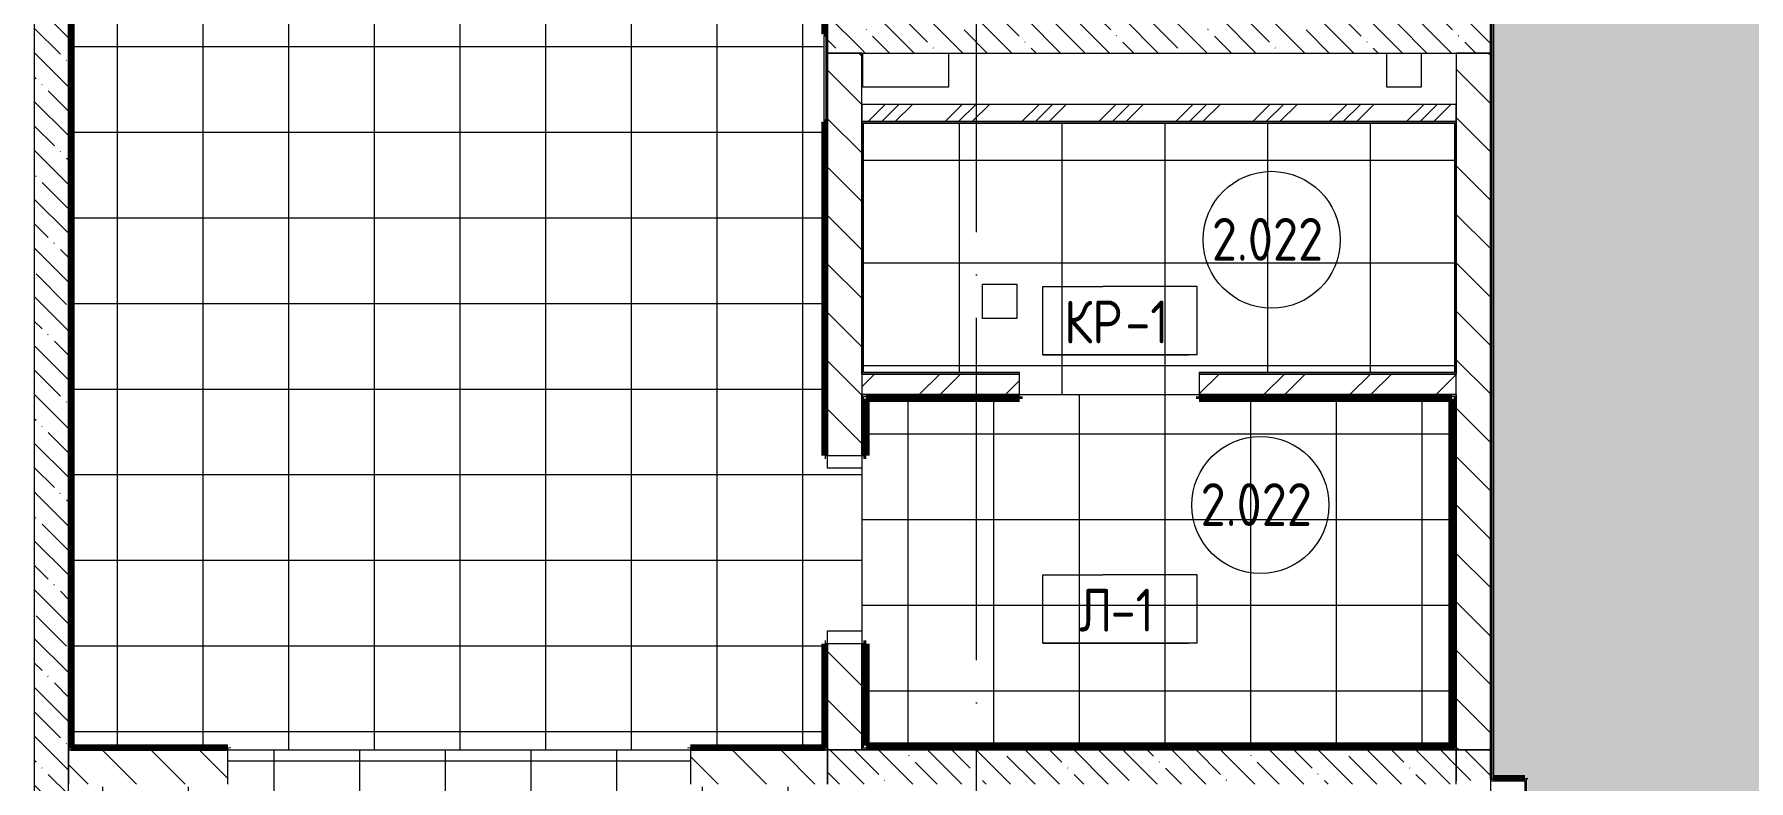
# Model space of a CAD drawing. Header units: millimetres. Extents: x 97 to 214665, y -4577 to 61202.
# Drawn here: x 126798 to 136805, y 45725 to 50085 of the extents above; entities that cross this region are included whole.
import ezdxf

# ---------------------------------------------------------------- set-up
doc = ezdxf.new("R2010")
doc.units = ezdxf.units.MM
doc.linetypes.add('ADSK_Линия сетки', pattern=[2500, 2000, -250, 0, -250])
for name, color, linetype, lineweight in [('A-AREA-____-IDEN', 2, 'Continuous', 20), ('A-FLOR-____-IDEN', 11, 'Continuous', 20), ('A-FLOR-____-OTLN', 192, 'Continuous', 9), ('A-FLOR-____-PATT', 8, 'Continuous', 9), ('A-WALL-____-MCUT', 113, 'Continuous', 9), ('A-WALL-____-PATT', 111, 'Continuous', 9), ('A-WALL-FNSH-MCUT', 113, 'Continuous', 9), ('I-WALL-____-OTLN', 2, 'Continuous', 9), ('S-COLS-____-MCUT', 52, 'Continuous', 9), ('S-COLS-____-OTLN', 52, 'Continuous', 9), ('S-GRID-____-OTLN', 1, 'Continuous', 9)]:
    doc.layers.add(name, color=color, linetype=linetype, lineweight=lineweight)
doc.styles.add('GOST Common', font='GOST_Common.ttf', dxfattribs={"width": 0.9, "height": 250})
pattern_1 = [(135, (0, 0), (-141.42136, -141.42136), [])]
pattern_2 = [(135, (0, 0), (-142.5612, -142.5612), []), (135, (142.56, 0), (-142.5612, -142.5612), [252.016, -50.403, 3.353, -47.05])]

# ---------------------------------------------------------------- blocks, each defined once
blk = doc.blocks.new('0083_СОШ675_АР_R22_rvt-1-О_АИ_ПП_4_200_Целиком')
at = {"layer": 'A-WALL-____-PATT', "lineweight": 5}
h = blk.add_hatch(dxfattribs=at)
h.set_pattern_fill('FP_31', color=10, style=0, pattern_type=2)
h.set_pattern_definition(pattern_2)
h.paths.add_polyline_path([(74130, 49975), (74130, 50375), (73930, 50375), (73930, 49975)])
h.paths.add_polyline_path([(74130, 52015), (74130, 53975), (73930, 53975), (73930, 52015)])
h = blk.add_hatch(dxfattribs=at)
h.set_pattern_fill('FP_31', color=10, style=0, pattern_type=2)
h.set_pattern_definition(pattern_2)
h.paths.add_polyline_path([(69300, 43325), (69500, 43325), (69500, 51375), (69300, 51375), (69300, 44004)])
h = blk.add_hatch(dxfattribs=at)
h.set_pattern_fill('FP_31', color=10, style=0, pattern_type=2)
h.set_pattern_definition(pattern_2)
h.paths.add_polyline_path([(77800, 49975), (77800, 50175), (74130, 50175), (74130, 49975), (77494, 49975)])
h = blk.add_hatch(dxfattribs=at)
h.set_pattern_fill('FP_8', color=10, style=0, pattern_type=2)
h.set_pattern_definition(pattern_1)
h.paths.add_polyline_path([(74112, 45905), (74130, 45905), (74130, 46525), (73930, 46525), (73930, 45905)])
h.paths.add_polyline_path([(73930, 47625), (74130, 47625), (74130, 49975), (73930, 49975), (73930, 49065)])
h = blk.add_hatch(dxfattribs=at)
h.set_pattern_fill('FP_8', color=10, style=0, pattern_type=2)
h.set_pattern_definition(pattern_1)
h.paths.add_polyline_path([(77600, 45905), (77800, 45905), (77800, 49975), (77600, 49975), (77600, 46173)])
h = blk.add_hatch(dxfattribs=at)
h.set_pattern_fill('FP_15', color=10, style=0, pattern_type=2)
h.set_pattern_definition([(45, (0, 0), (-224.5064, 224.5064), []), (45, (79.38, 0), (0, 449.0128), []), (45, (-79.38, 0), (0, 449.0128), [])])
h.paths.add_polyline_path([(77600, 49575), (77600, 49675), (74130, 49675), (74130, 49575), (77494, 49575)])
h = blk.add_hatch(dxfattribs=at)
h.set_pattern_fill('FP_11', color=10, style=0, pattern_type=2)
h.set_pattern_definition([(45, (0, 0), (-251.4472, 251.4472), []), (45, (0, 381), (-251.4472, 251.4472), [])])
h.paths.add_polyline_path([(77600, 47980), (77600, 48100), (76100, 48100), (76100, 47980)])
h.paths.add_polyline_path([(75050, 47980), (75050, 48100), (74130, 48100), (74130, 47980), (74595, 47980)])
h = blk.add_hatch(dxfattribs=at)
h.set_pattern_fill('FP_8', color=10, style=0, pattern_type=2)
h.set_pattern_definition(pattern_1)
h.paths.add_polyline_path([(69763, 45705), (70430, 45705), (70430, 45905), (69500, 45905), (69500, 45705)])
h.paths.add_polyline_path([(73629, 45705), (73930, 45705), (73930, 45905), (73130, 45905), (73130, 45705)])
h = blk.add_hatch(dxfattribs=at)
h.set_pattern_fill('FP_31', color=10, style=0, pattern_type=2)
h.set_pattern_definition(pattern_2)
h.paths.add_polyline_path([(77494, 45705), (77600, 45705), (77600, 45905), (73930, 45905), (73930, 45705), (75561, 45705)])
h = blk.add_hatch(dxfattribs=at)
h.set_pattern_fill('FP_31', color=10, style=0, pattern_type=2)
h.set_pattern_definition(pattern_2)
h.paths.add_polyline_path([(77600, 40175), (77800, 40175), (77800, 45325), (77600, 45325), (77600, 40390)])
h.paths.add_polyline_path([(77600, 45725), (77800, 45725), (77800, 45905), (77600, 45905)])
at = {"layer": 'A-FLOR-____-OTLN', "color": 90}
for p, q in [((74136, 49775), (74136, 49975)), ((74636, 49975), (74636, 49775)), ((77195, 49775), (77195, 49975)), ((77395, 49975), (77395, 49775)), ((74636, 49775), (74136, 49775)), ((77395, 49775), (77195, 49775))]:
    blk.add_line(p, q, dxfattribs=at)
at = {"layer": 'A-WALL-____-MCUT', "color": 50, "lineweight": 13}
for p, q in [((69300, 51375), (69300, 43325)), ((69500, 43325), (69500, 51375)), ((73930, 50375), (73930, 49975)), ((77800, 49975), (77800, 50175)), ((73930, 49975), (73930, 47625)), ((74130, 49975), (73930, 49975)), ((73930, 49975), (74130, 49975)), ((74130, 48100), (74130, 49975)), ((74130, 49975), (77800, 49975)), ((77800, 49975), (77600, 49975)), ((77600, 49975), (77600, 48100)), ((77800, 45905), (77800, 49975)), ((77600, 49675), (74130, 49675)), ((74130, 49675), (74130, 49575)), ((77600, 49575), (77600, 49675)), ((74130, 49575), (77600, 49575)), ((75050, 48100), (74130, 48100)), ((75050, 47980), (75050, 48100)), ((77600, 48100), (76100, 48100)), ((76100, 48100), (76100, 47980)), ((74130, 47625), (74130, 47980)), ((74130, 47980), (75050, 47980)), ((76100, 47980), (77600, 47980)), ((77600, 47980), (77600, 45905)), ((73930, 47625), (74130, 47625)), ((73930, 46525), (73930, 45905)), ((74130, 46525), (73930, 46525)), ((74130, 45905), (74130, 46525)), ((70430, 45905), (69500, 45905)), ((69500, 45905), (69500, 45705)), ((70430, 45705), (70430, 45905)), ((73930, 45905), (73130, 45905)), ((73130, 45905), (73130, 45705)), ((73930, 45905), (74130, 45905)), ((77600, 45905), (73930, 45905)), ((73930, 45905), (73930, 45705)), ((73930, 45705), (73930, 45905)), ((77600, 45905), (77800, 45905)), ((77800, 45905), (77600, 45905)), ((77600, 45905), (77600, 45725)), ((77600, 45705), (77600, 45905)), ((77800, 45735), (77800, 45905)), ((77800, 45905), (77800, 45735)), ((77800, 45735), (77800, 45725))]:
    blk.add_line(p, q, dxfattribs=at)
at = {"layer": 'A-WALL-____-MCUT', "color": 10, "lineweight": 5}
for p, q in [((74130, 48100), (74130, 47980)), ((77600, 47980), (77600, 48100)), ((77800, 45735), (77820, 45735))]:
    blk.add_line(p, q, dxfattribs=at)
at = {"layer": 'A-WALL-FNSH-MCUT', "color": 90}
for p, q in [((77800, 51475), (77800, 45905)), ((77820, 45735), (77820, 51465)), ((78000, 45735), (77820, 45735)), ((78010, 45735), (78000, 45735)), ((78010, 45325), (78010, 45735)), ((77800, 45725), (78000, 45725)), ((78000, 45725), (78000, 45325))]:
    blk.add_line(p, q, dxfattribs=at)
blk = doc.blocks.new('BSC_Колонна _Прямоугольная - ПР-1_Профиль торцевой для плитки-3477160-О_АИ_ПП_4_200_Целиком')
at = {"layer": 'S-COLS-____-MCUT'}
for p, q in [((5, 5), (-5, 5)), ((-5, 5), (-5, -5)), ((5, -5), (5, 5)), ((-5, -5), (5, -5))]:
    blk.add_line(p, q, dxfattribs=at)
blk = doc.blocks.new('ADSK_Марка_Перекрытие - Типоразмер_ADSK_Марка-158127-О_АИ_ПП_4_200_Целиком')
at = {"layer": 'A-FLOR-____-IDEN'}
for p, q in [((-4.5, 4), (-1, 4)), ((-4.5, 0), (-4.5, 4)), ((4.5, 4), (-1, 4)), ((4.5, 0), (4.5, 4)), ((4.5, 0), (-4.5, 0)), ((-4.5, 0), (4, 0))]:
    blk.add_line(p, q, dxfattribs=at)
blk = doc.blocks.new('ADSK_Марка_Помещение_ОдноЗначение - Номер-159740-О_АИ_ПП_4_200_Целиком')
at = {"layer": 'A-AREA-____-IDEN'}
blk.add_circle((0, 0), 4, dxfattribs=at)

msp = doc.modelspace()

# ---------------------------------------------------------------- hatches: boundary and pattern name
at = {"layer": 'A-FLOR-____-PATT'}
h = msp.add_hatch(dxfattribs=at)
h.set_pattern_fill('FP_221', color=256, style=0, pattern_type=2)
h.set_pattern_definition([(0, (57591.08, 0), (0, 254), [68.059, -371.882]), (60, (57718.08, 34.03), (-219.97045, 127), [68.059, -371.882]), (120, (57752.11, 161.03), (-219.97045, -127), [68.059, -371.882]), (30, (57659.14, 0), (-5e-05, 508.0001), [68.059, -439.941]), (30, (57532.14, 219.97), (-5e-05, 508.0001), [68.059, -439.941]), (150, (57591.1, 0), (-439.941, -254.0001), [68.059, -439.941]), (150, (57718.1, 219.97), (-439.941, -254.0001), [68.059, -439.941]), (90, (57752.1, 92.97), (-439.941, 254), [68.059, -439.941]), (90, (57498.1, 92.97), (-439.941, 254), [68.059, -439.941])])
h.paths.add_polyline_path([(163548.114412, 39775.022458), (165448.114412, 39775.023044), (165448.114412, 39995.023044), (166183.16026, 39995.023044), (166183.16026, 40174.999414), (166188.114412, 40175), (166188.16026, 40185), (166198.16026, 40185), (166198.697092, 40190), (166378.114412, 40190), (166378.114412, 45310), (166198.114412, 45310), (166198.114412, 45315), (166188.114412, 45315), (166188.114412, 45325), (166183.114412, 45324.999414), (166183.114412, 45724.999414), (166188.114412, 45724.999414), (166188.114412, 45734.999414), (166198.114412, 45734.999414), (166198.114412, 45739.999414), (166378.114412, 45739.999414), (166378.114412, 51460), (166198.114412, 51460), (166198.114412, 51465), (166188.114412, 51465), (166188.114412, 51475), (166183.114412, 51475), (166183.114412, 51874.999414), (166188.114412, 51875), (166188.114412, 51885), (166198.114412, 51885), (166198.592518, 51890), (166378.114412, 51890), (166378.114412, 55524.999414), (166398.114412, 55525.00021), (166398.114412, 57724.999414), (166378.114412, 57724.999414), (166378.114412, 58310), (166198.09249, 58310), (166198.09249, 58315), (166188.09249, 58315), (166188.09249, 58325), (166183.09249, 58325), (166183.09249, 58755), (162763.114412, 58755), (162763.114412, 58275), (162758.114412, 58274.657531), (162758.114412, 58265.000586), (162748.114412, 58265.000586), (162748.114412, 58260.000586), (162248.114412, 58260.000586), (162248.114412, 58265.000586), (162238.114412, 58265.000586), (162238.114412, 58275.000586), (162233.114412, 58275), (162233.114412, 58755), (156963.114412, 58755), (156963.114412, 58275.000586), (156958.114412, 58275.000586), (156958.114412, 58265.000586), (156948.114412, 58265.000586), (156947.69308, 58260.000586), (156448.114412, 58260.000586), (156448.114412, 58265.000586), (156438.114412, 58265.000586), (156438.114412, 58275.000586), (156433.114412, 58275), (156433.114412, 58755), (151163.114412, 58755), (151163.114412, 58275), (151158.114412, 58275), (151158.114412, 58265), (151148.114412, 58265), (151148.114412, 58260), (150648.114412, 58260), (150648.114412, 58265), (150638.114412, 58265.000586), (150638.114412, 58275), (150633.114412, 58275), (150633.114412, 58755), (145363.114412, 58755), (145363.114412, 58275), (145358.114412, 58275), (145358.114412, 58265), (145348.114412, 58265), (145348.114412, 58260), (144848.114412, 58260), (144848.114412, 58265), (144838.114412, 58265.942428), (144838.114412, 58275), (144833.114412, 58275), (144833.114412, 58755), (139563.114412, 58755), (139563.114412, 58275.000586), (139558.114412, 58275.000586), (139558.114412, 58265.000586), (139548.114412, 58265.000586), (139548.114412, 58260.000586), (139048.114412, 58260.000586), (139048.114412, 58265.000586), (139038.114412, 58265.000586), (139038.114412, 58275.000586), (139033.114412, 58275.211268), (139033.114412, 58755), (135513.114412, 58755), (135513.114412, 58325.000586), (135508.114412, 58324.859155), (135508.114412, 58315), (135498.114412, 58315), (135497.649263, 58310.000586), (135313.09249, 58310.000586), (135313.09249, 51890), (135498.114412, 51890), (135498.114412, 51885), (135508.114412, 51885), (135508.114412, 51875), (135513.114412, 51874.999414), (135513.114412, 51474.999414), (135508.114412, 51474.999414), (135508.114412, 51464.999414), (135498.114412, 51464.999414), (135498.114412, 51459.999414), (135318.09249, 51459.999414), (135318.09249, 45739.999414), (135498.114412, 45739.999414), (135498.114412, 45735), (135508.114412, 45735), (135508.114412, 45724.999414), (135513.114412, 45724.999414), (135513.114412, 45324.999414), (135508.114412, 45324.999414), (135508.114412, 45314.999414), (135498.114412, 45314.999414), (135498.114412, 45309.999414), (135313.114412, 45309.999414), (135313.114412, 40189.999414), (135498.114412, 40189.999414), (135498.114412, 40185), (135508.114412, 40184.999414), (135508.114412, 40175), (135513.114412, 40174.999414), (135513.114412, 39995.023044), (136517.114412, 39995.023044), (136517.114412, 39775.023044), (138717.114412, 39775.023044), (138717.114412, 39995.023044), (139033.114412, 39995.023044), (139033.114412, 40475), (139038.114412, 40475.000586), (139038.114412, 40485.000586), (139048.114412, 40485.000586), (139048.114412, 40490.000586), (139548.114412, 40490.000586), (139548.114412, 40485.000586), (139558.114412, 40485), (139558.114412, 40475.000586), (139563.114412, 40475), (139563.114412, 39995.023044), (144833.114412, 39995.023044), (144833.114412, 40475), (144838.114412, 40475.000586), (144838.114412, 40485.000586), (144848.114412, 40485.000586), (144848.114412, 40490.000586), (145348.114412, 40490.000586), (145348.114412, 40485.000586), (145358.114412, 40485.000586), (145358.114412, 40475.000586), (145363.114412, 40475), (145363.114412, 39995.023044), (150633.114412, 39995.023044), (150633.114412, 40475), (150638.114412, 40475), (150638.114412, 40485), (150648.114412, 40485), (150648.114412, 40490), (151148.114412, 40490), (151148.114412, 40485), (151158.114412, 40485), (151158.114412, 40475), (151163.114412, 40475), (151163.114412, 39995.023044), (156433.114412, 39995.023044), (156433.114412, 40475), (156438.114412, 40475.000586), (156438.114412, 40485.000586), (156448.114412, 40485.000586), (156448.535777, 40490.000586), (156948.114412, 40490.000586), (156948.114412, 40485.000586), (156958.114412, 40484.153413), (156958.114412, 40475.000586), (156963.114412, 40475), (156963.114412, 39995.023044), (162233.114412, 39995.023044), (162233.114412, 40475), (162238.114412, 40475.000586), (162238.114412, 40485.000586), (162248.114412, 40485.000586), (162248.114412, 40490), (162748.114412, 40490), (162748.143717, 40485.000586), (162758.114412, 40485), (162758.114412, 40475.000586), (162763.114412, 40475), (162763.114412, 39995.023044), (163248.114412, 39995.023044), (163248.128771, 39975.022458), (163548.113474, 39975.023044)])
h.paths.add_polyline_path([(135298.09249, 40185), (135298.114412, 40185.52573), (135298.09249, 40185.526883)])
h.paths.add_polyline_path([(166398.114412, 45724.999414), (166398.143983, 45724.999414), (166398.143983, 46044.998828), (166598.143983, 46044.998828), (166598.143983, 48184.998828), (166398.140504, 48184.998828), (166398.114412, 45734.999414)])
h.paths.add_polyline_path([(166198.09249, 58325), (166198.114412, 58325.021922), (166198.09249, 58325.005722)])
h = msp.add_hatch(dxfattribs=at)
h.set_pattern_fill('FP_213', color=256, style=0, pattern_type=2)
h.set_pattern_definition([(270, (129283.1, 49512.5), (500, 3e-14), []), (0, (129283.1, 49512.5), (0, 500), [])])
h.paths.add_polyline_path([(130628.114412, 45905), (130628.114412, 45920), (131413.114412, 45920), (131413.114412, 46524.999156), (131428.114412, 46524.999156), (131428.114412, 46599.999156), (131628.114412, 46599.999156), (131628.114412, 47549.999156), (131428.114412, 47549.999156), (131428.114412, 47624.999156), (131413.114412, 47624.999156), (131413.114412, 49578.105995), (131408.114412, 49578.105995), (131408.114412, 50079.85276), (131413.114412, 50079.85276), (131413.114412, 50370.000586), (131428.114412, 50370.000586), (131428.114412, 50375.000586), (131628.114412, 50375.000586), (131628.114412, 52015.000586), (131428.114412, 52015.000586), (131427.653739, 52020.000586), (131413.114412, 52020.000586), (131413.114412, 54985.000001), (131153.09249, 54985.000001), (131153.09249, 54990.000001), (131143.09249, 54990.000001), (131143.09249, 55000.000001), (131138.09249, 55000.000001), (131138.09249, 55350.000001), (131143.09249, 55350.000001), (131143.09249, 55360.000001), (131153.09249, 55360.000001), (131153.09249, 55365.000001), (131413.114412, 55365.000001), (131413.114412, 58359.999414), (127013.114412, 58359.999414), (127013.114412, 54675), (127008.114412, 54675), (127008.114412, 54665), (126998.114412, 54665), (126997.205321, 54660), (126798.114412, 54660), (126799.023503, 51389.999414), (126998.114412, 51389.999414), (126998.114412, 51384.999414), (127008.114412, 51384.999414), (127008.114412, 51374.999414), (127013.114412, 51374.999414), (127013.114412, 45920), (127928.114412, 45920), (127928.114412, 45905), (129194.06406, 45905)])
h = msp.add_hatch(dxfattribs=at)
h.set_pattern_fill('FP_186', color=256, style=0, pattern_type=2)
h.set_pattern_definition([(180, (133398.1, 49350), (-7e-14, -600), []), (270, (133398.1, 49350), (600, 4e-14), [])])
h.paths.add_polyline_path([(133598.114412, 47979.999414), (133598.114412, 48109.999414), (135088.09249, 48109.999414), (135088.09249, 49565), (131638.114412, 49564.510056), (131638.114412, 48109.999414), (132548.114412, 48109.999414), (132548.114412, 47979.999414), (133059.476908, 47979.999414)])
h.paths.add_polyline_path([(132333.74368, 48425), (132333.74368, 48625), (132533.74368, 48625), (132533.74368, 48425)])
h = msp.add_hatch(dxfattribs=at)
h.set_pattern_fill('FP_198', color=256, style=0, pattern_type=2)
h.set_pattern_definition([(90, (133398.1, 47750), (-500, 3e-14), []), (180, (133398.1, 47750), (-6e-14, -500), [])])
h.paths.add_polyline_path([(135073.09249, 45930), (135073.09249, 47954.999414), (133598.114412, 47954.999414), (133598.114412, 47979.999414), (132548.114412, 47979.999414), (132548.114412, 47954.999414), (131653.114412, 47954.999414), (131653.114412, 47624.999156), (131628.114412, 47624.999156), (131628.114412, 46524.999156), (131653.114412, 46524.999156), (131653.114412, 45930), (134992.183332, 45930)])
h.paths.add_polyline_path([(135073.09249, 45915), (135088.09249, 45915), (135088.09249, 45930), (135073.09249, 45930)])
h = msp.add_hatch(dxfattribs=at)
h.set_pattern_fill('FP_215', color=256, style=0, pattern_type=2)
h.set_pattern_definition([(0, (146697.5, 40839.97), (0, 500), []), (90, (146697.5, 40839.97), (-500, 3e-14), [])])
h.paths.add_polyline_path([(134992.183332, 35645), (135298.114412, 35645), (135298.114412, 35695), (135313.114412, 35695), (135313.114412, 36425.000586), (135318.114412, 36425.000586), (135318.114412, 36435.000586), (135328.114412, 36435.000586), (135328.114412, 36440.000586), (144983.114412, 36440.000586), (144983.114412, 39760.023044), (138678.114412, 39760.023044), (138678.114412, 39775.023044), (136618.114412, 39775.023044), (136618.114412, 39760.023044), (131428.114412, 39760.023044), (131428.114412, 39765.023044), (131418.114412, 39765.023044), (131418.114412, 39775.023044), (131413.114412, 39775.023044), (131413.114412, 41999.999414), (131628.114412, 42000), (131628.114412, 43499.999414), (131413.114412, 43499.999414), (131413.114412, 45690), (130628.114412, 45690), (130628.114412, 45905), (127928.114412, 45905), (127928.114412, 45690), (127188.094248, 45690), (127188.094248, 45369.173212), (127183.094248, 45369.173212), (127183.094248, 45359.173212), (127173.094248, 45359.173212), (127172.588933, 45354.173212), (127013.114412, 45354.173212), (127013.114412, 40190), (127198.114412, 40190), (127198.114412, 40185), (127208.114412, 40185), (127208.114412, 40175), (127213.114412, 40174.999414), (127213.114412, 39775.000082), (127208.114412, 39774.999414), (127208.114412, 39764.999414), (127198.114412, 39764.999414), (127198.114412, 39759.999414), (127013.114412, 39759.999414), (127013.114412, 35989.999414), (127198.114412, 35989.999414), (127198.114412, 35984.999414), (127208.114412, 35984.999414), (127208.114412, 35974.999414), (127213.114412, 35973.916644), (127213.114412, 35789.940333), (127308.114412, 35789.940333), (127308.114412, 35774.940333), (129808.114412, 35774.940333), (129808.114412, 35789.940333), (129953.114412, 35789.940333), (129953.114412, 36194.940333), (129958.114412, 36194.940333), (129958.114412, 36204.940333), (129968.114412, 36204.940333), (129968.114412, 36209.940333), (133798.114412, 36209.940333), (133798.114412, 36204.940333), (133808.114412, 36204.940333), (133808.114412, 36194.940333), (133813.114412, 36194.940333), (133813.114412, 35660), (133898.114412, 35660), (133898.114412, 35645)])
at = {"layer": 'A-WALL-____-PATT'}
for points in [[(135298.114412, 45734.999414), (135308.114412, 45734.999414), (135308.114412, 51474.999414), (135298.114412, 51474.999414), (135298.114412, 46173.041998)], [(126998.114412, 45915), (127008.114412, 45915), (127008.114412, 51384.999414), (126998.114412, 51384.999414), (126998.114412, 46173.041998)], [(131638.114412, 49565), (135088.09249, 49565), (135088.09249, 49575), (131628.114412, 49575), (131628.114412, 49565)], [(131638.114412, 48099.999414), (131638.114412, 49565), (131628.114412, 49565), (131628.114412, 48099.999414)], [(135088.09249, 48109.999414), (135098.09249, 48109.999414), (135098.09249, 49575), (135088.09249, 49575), (135088.09249, 49064.625472)], [(135098.09249, 45905), (135098.09249, 47969.999414), (135088.09249, 47969.999414), (135088.09249, 45905)], [(133059.476908, 45905), (135088.09249, 45905), (135088.09249, 45915), (131628.114412, 45915), (131628.114412, 45905), (132093.123696, 45905)], [(135498.114412, 45724.999414), (135498.114412, 45734.999414), (135298.114412, 45734.999414), (135298.114412, 45724.999414), (135475.359938, 45724.999414)], [(135498.114412, 45324.999414), (135508.114412, 45324.999414), (135508.114412, 45734.999414), (135498.114412, 45734.999414), (135498.114412, 45450.14613)]]:
    msp.add_hatch(color=7, dxfattribs=at).paths.add_polyline_path(points)
h = msp.add_hatch(color=7, dxfattribs=at)
h.paths.add_polyline_path([(131428.114412, 45915), (131428.114412, 46524.999156), (131418.114412, 46524.999156), (131418.114412, 45915)])
h.paths.add_polyline_path([(131428.114412, 47624.999156), (131428.114412, 50170), (131418.114412, 50170), (131418.114412, 50084.85276), (131423.114412, 50084.85276), (131423.114412, 50074.85276), (131418.114412, 50074.85276), (131418.114412, 49583.105995), (131423.114412, 49583.105995), (131423.114412, 49573.105995), (131418.114412, 49573.105995), (131418.114412, 47624.999156)])
h = msp.add_hatch(color=7, dxfattribs=at)
h.paths.add_polyline_path([(135098.09249, 48099.999414), (135098.09249, 48109.999414), (133598.114412, 48109.999414), (133598.114412, 48099.999414)])
h.paths.add_polyline_path([(132093.123696, 48099.999414), (132548.114412, 48099.999414), (132548.114412, 48109.999414), (131638.114412, 48109.999414), (131638.114412, 48099.999414)])
h = msp.add_hatch(color=7, dxfattribs=at)
h.paths.add_polyline_path([(131638.114412, 45915), (131638.114412, 46524.999156), (131628.114412, 46524.999156), (131628.114412, 45915)])
h.paths.add_polyline_path([(131628.114412, 47624.999156), (131638.114412, 47624.999156), (131638.114412, 47979.999414), (131628.114412, 47979.999414)])
h = msp.add_hatch(color=7, dxfattribs=at)
h.paths.add_polyline_path([(135098.09249, 47969.999414), (135098.09249, 47979.999414), (133598.114412, 47979.999414), (133598.114412, 47969.999414), (135088.09249, 47969.999414)])
h.paths.add_polyline_path([(132548.114412, 47969.999414), (132548.114412, 47979.999414), (131638.114412, 47979.999414), (131638.114412, 47969.999414), (132093.123696, 47969.999414)])
h = msp.add_hatch(color=7, dxfattribs=at)
h.paths.add_polyline_path([(130628.114412, 45905), (131428.114412, 45905), (131428.114412, 45915), (130628.114412, 45915)])
h.paths.add_polyline_path([(126998.114412, 45905), (127928.114412, 45905), (127928.114412, 45915), (126998.114412, 45915)])

# ---------------------------------------------------------------- linework, layer by layer
at = {"layer": 'A-FLOR-____-OTLN'}
for p, q in [((132333.74368, 48425), (132333.74368, 48625)), ((132333.74368, 48625), (132533.74368, 48625)), ((132533.74368, 48625), (132533.74368, 48425)), ((132533.74368, 48425), (132333.74368, 48425)), ((132548.114412, 47979.999414), (133598.114412, 47979.999414)), ((131428.114412, 47549.999156), (131428.114412, 47624.999156)), ((131628.114412, 47549.999156), (131428.114412, 47549.999156)), ((131628.114412, 47624.999156), (131628.114412, 46524.999156)), ((131428.114412, 46524.999156), (131428.114412, 46599.999156)), ((131428.114412, 46599.999156), (131628.114412, 46599.999156)), ((127928.114412, 45905), (130628.114412, 45905))]:
    msp.add_line(p, q, dxfattribs=at)
at = {"layer": 'A-WALL-____-MCUT', "color": 7}
for p, q in [((135298.114412, 51474.999414), (135298.114412, 45724.999414)), ((135308.114412, 45734.999414), (135308.114412, 51464.999414)), ((126998.114412, 51374.999414), (126998.114412, 45905)), ((127008.114412, 45915), (127008.114412, 51384.999414)), ((131418.114412, 50370.000586), (131418.114412, 50084.85276)), ((131428.114412, 47624.999156), (131428.114412, 50370.000586)), ((131418.114412, 50074.85276), (131418.114412, 49583.105995)), ((131418.114412, 49573.105995), (131418.114412, 47624.999156)), ((131628.114412, 47979.999414), (131628.114412, 47624.999156)), ((132548.114412, 47979.999414), (131628.114412, 47979.999414)), ((131638.114412, 47624.999156), (131638.114412, 47969.999414)), ((131638.114412, 47969.999414), (132548.114412, 47969.999414)), ((132548.114412, 47969.999414), (132548.114412, 47979.999414)), ((135098.09249, 47979.999414), (133598.114412, 47979.999414)), ((133598.114412, 47979.999414), (133598.114412, 47969.999414)), ((133598.114412, 47969.999414), (135088.09249, 47969.999414)), ((135088.09249, 47969.999414), (135088.09249, 45915)), ((135098.09249, 45905), (135098.09249, 47979.999414)), ((131418.114412, 47624.999156), (131428.114412, 47624.999156)), ((131628.114412, 47624.999156), (131638.114412, 47624.999156)), ((131418.114412, 46524.999156), (131418.114412, 45915)), ((131428.114412, 46524.999156), (131418.114412, 46524.999156)), ((131428.114412, 45905), (131428.114412, 46524.999156)), ((131628.114412, 46524.999156), (131628.114412, 45905)), ((131638.114412, 46524.999156), (131628.114412, 46524.999156)), ((131638.114412, 45915), (131638.114412, 46524.999156)), ((126998.114412, 45905), (127928.114412, 45905)), ((127928.114412, 45915), (127008.114412, 45915)), ((127928.114412, 45905), (127928.114412, 45915)), ((131418.114412, 45915), (130628.114412, 45915)), ((130628.114412, 45915), (130628.114412, 45905)), ((130628.114412, 45905), (131428.114412, 45905)), ((131628.114412, 45905), (135098.09249, 45905)), ((135088.09249, 45915), (131638.114412, 45915)), ((135508.114412, 45734.999414), (135308.114412, 45734.999414)), ((135508.114412, 45314.999414), (135508.114412, 45734.999414))]:
    msp.add_line(p, q, dxfattribs=at)
at = {"layer": 'A-WALL-FNSH-MCUT', "color": 7}
for p, q in [((135098.09249, 49575), (131628.114412, 49575)), ((131628.114412, 49575), (131628.114412, 48099.999414)), ((131638.114412, 49565), (135088.09249, 49565)), ((131638.114412, 48109.999414), (131638.114412, 49565)), ((135088.09249, 49565), (135088.09249, 48109.999414)), ((135098.09249, 48099.999414), (135098.09249, 49575)), ((131628.114412, 48099.999414), (132548.114412, 48099.999414)), ((132548.114412, 48109.999414), (131638.114412, 48109.999414)), ((132548.114412, 48099.999414), (132548.114412, 48109.999414)), ((135088.09249, 48109.999414), (133598.114412, 48109.999414)), ((133598.114412, 48109.999414), (133598.114412, 48099.999414)), ((133598.114412, 48099.999414), (135098.09249, 48099.999414))]:
    msp.add_line(p, q, dxfattribs=at)
at = {"layer": 'I-WALL-____-OTLN', "color": 5, "lineweight": 90}
for p, q in [((127013.114412, 51374.999414), (127013.114412, 45920)), ((131413.114412, 50084.85276), (131413.114412, 50370.000586)), ((131413.114412, 47624.999156), (131413.114412, 49573.105995)), ((131653.114412, 47954.999414), (131653.114412, 47624.999156)), ((132548.114412, 47954.999414), (131653.114412, 47954.999414)), ((132548.114412, 47954.999414), (132548.114412, 47969.999414)), ((133598.114412, 47969.999414), (133598.114412, 47954.999414)), ((135073.09249, 47954.999414), (133598.114412, 47954.999414)), ((135073.09249, 45915), (135073.09249, 47954.999414)), ((131413.114412, 47624.999156), (131418.114412, 47624.999156)), ((131638.114412, 47624.999156), (131653.114412, 47624.999156)), ((131413.114412, 45920), (131413.114412, 46524.999156)), ((131418.114412, 46524.999156), (131413.114412, 46524.999156)), ((131653.114412, 46524.999156), (131638.114412, 46524.999156)), ((131653.114412, 46524.999156), (131653.114412, 45930)), ((127013.114412, 45920), (127928.114412, 45920)), ((127928.114412, 45915), (127928.114412, 45920)), ((130628.114412, 45920), (131413.114412, 45920)), ((130628.114412, 45920), (130628.114412, 45915)), ((131653.114412, 45930), (135088.09249, 45930)), ((135318.09249, 45739.999414), (135498.114412, 45739.999414)), ((135498.114412, 45735), (135498.114412, 45739.999414))]:
    msp.add_line(p, q, dxfattribs=at)
at = {"layer": 'I-WALL-____-OTLN'}
for p, q in [((131408.114412, 49578.105995), (131408.114412, 50079.85276)), ((131413.114412, 50079.85276), (131408.114412, 50079.85276)), ((131413.114412, 49578.105995), (131408.114412, 49578.105995))]:
    msp.add_line(p, q, dxfattribs=at)
at = {"layer": 'S-GRID-____-OTLN', "linetype": 'ADSK_Линия сетки'}
for p, q in [((132298.114412, -3572.657751), (132298.114412, 61202.00513)), ((135298.114412, 61202.00513), (135298.114412, -3758.83936)), ((126998.114412, -2302.657751), (126998.114412, 60644.999414))]:
    msp.add_line(p, q, dxfattribs=at)

# ---------------------------------------------------------------- block references
at = {"color": 250, "lineweight": 5}
msp.add_blockref('0083_СОШ675_АР_R22_rvt-1-О_АИ_ПП_4_200_Целиком', (57498.114412, 0), dxfattribs=at)
at = {"layer": 'A-AREA-____-IDEN', "xscale": 99.99999999999993, "yscale": 99.99999999999993, "zscale": 99.99999999999993}
for p in [(134020.609181, 48884.408947), (133955.047005, 47335.342731)]:
    msp.add_blockref('ADSK_Марка_Помещение_ОдноЗначение - Номер-159740-О_АИ_ПП_4_200_Целиком', p, dxfattribs=at)
at = {"layer": 'A-FLOR-____-IDEN', "xscale": 99.99999999999993, "yscale": 99.99999999999993, "zscale": 99.99999999999993}
for p in [(133135.353984, 48211.576789), (133135.353984, 46528.409767)]:
    msp.add_blockref('ADSK_Марка_Перекрытие - Типоразмер_ADSK_Марка-158127-О_АИ_ПП_4_200_Целиком', p, dxfattribs=at)
at = {"layer": 'S-COLS-____-OTLN'}
for p in [(131418.114412, 50079.85276), (131418.114412, 49578.105995)]:
    msp.add_blockref('BSC_Колонна _Прямоугольная - ПР-1_Профиль торцевой для плитки-3477160-О_АИ_ПП_4_200_Целиком', p, dxfattribs=at)

# ---------------------------------------------------------------- texts
at = {"layer": 'A-AREA-____-IDEN', "lineweight": 9, "char_height": 250, "width": 858.6073125, "attachment_point": 1, "style": 'GOST Common'}
for insert in [(133671.401923, 49012.134018), (133605.839747, 47463.067803)]:
    msp.add_mtext('2.022', dxfattribs=dict(at, insert=insert))
at = {"layer": 'A-FLOR-____-IDEN', "lineweight": 9, "char_height": 250, "attachment_point": 1, "style": 'GOST Common'}
for s, insert, width in [('КР', (132809.273139, 48529.414363), 432.91125), ('-1', (133166.460639, 48529.414363), 331.898625), ('\\fGOST Common|b0|i0|c204|p34|;\\W.9;Л', (132895.673139, 46846.247341), 223.6708125), ('-1', (133080.220014, 46846.247341), 331.898625)]:
    msp.add_mtext(s, dxfattribs=dict(at, insert=insert, width=width))

doc.saveas('drawing.dxf')
